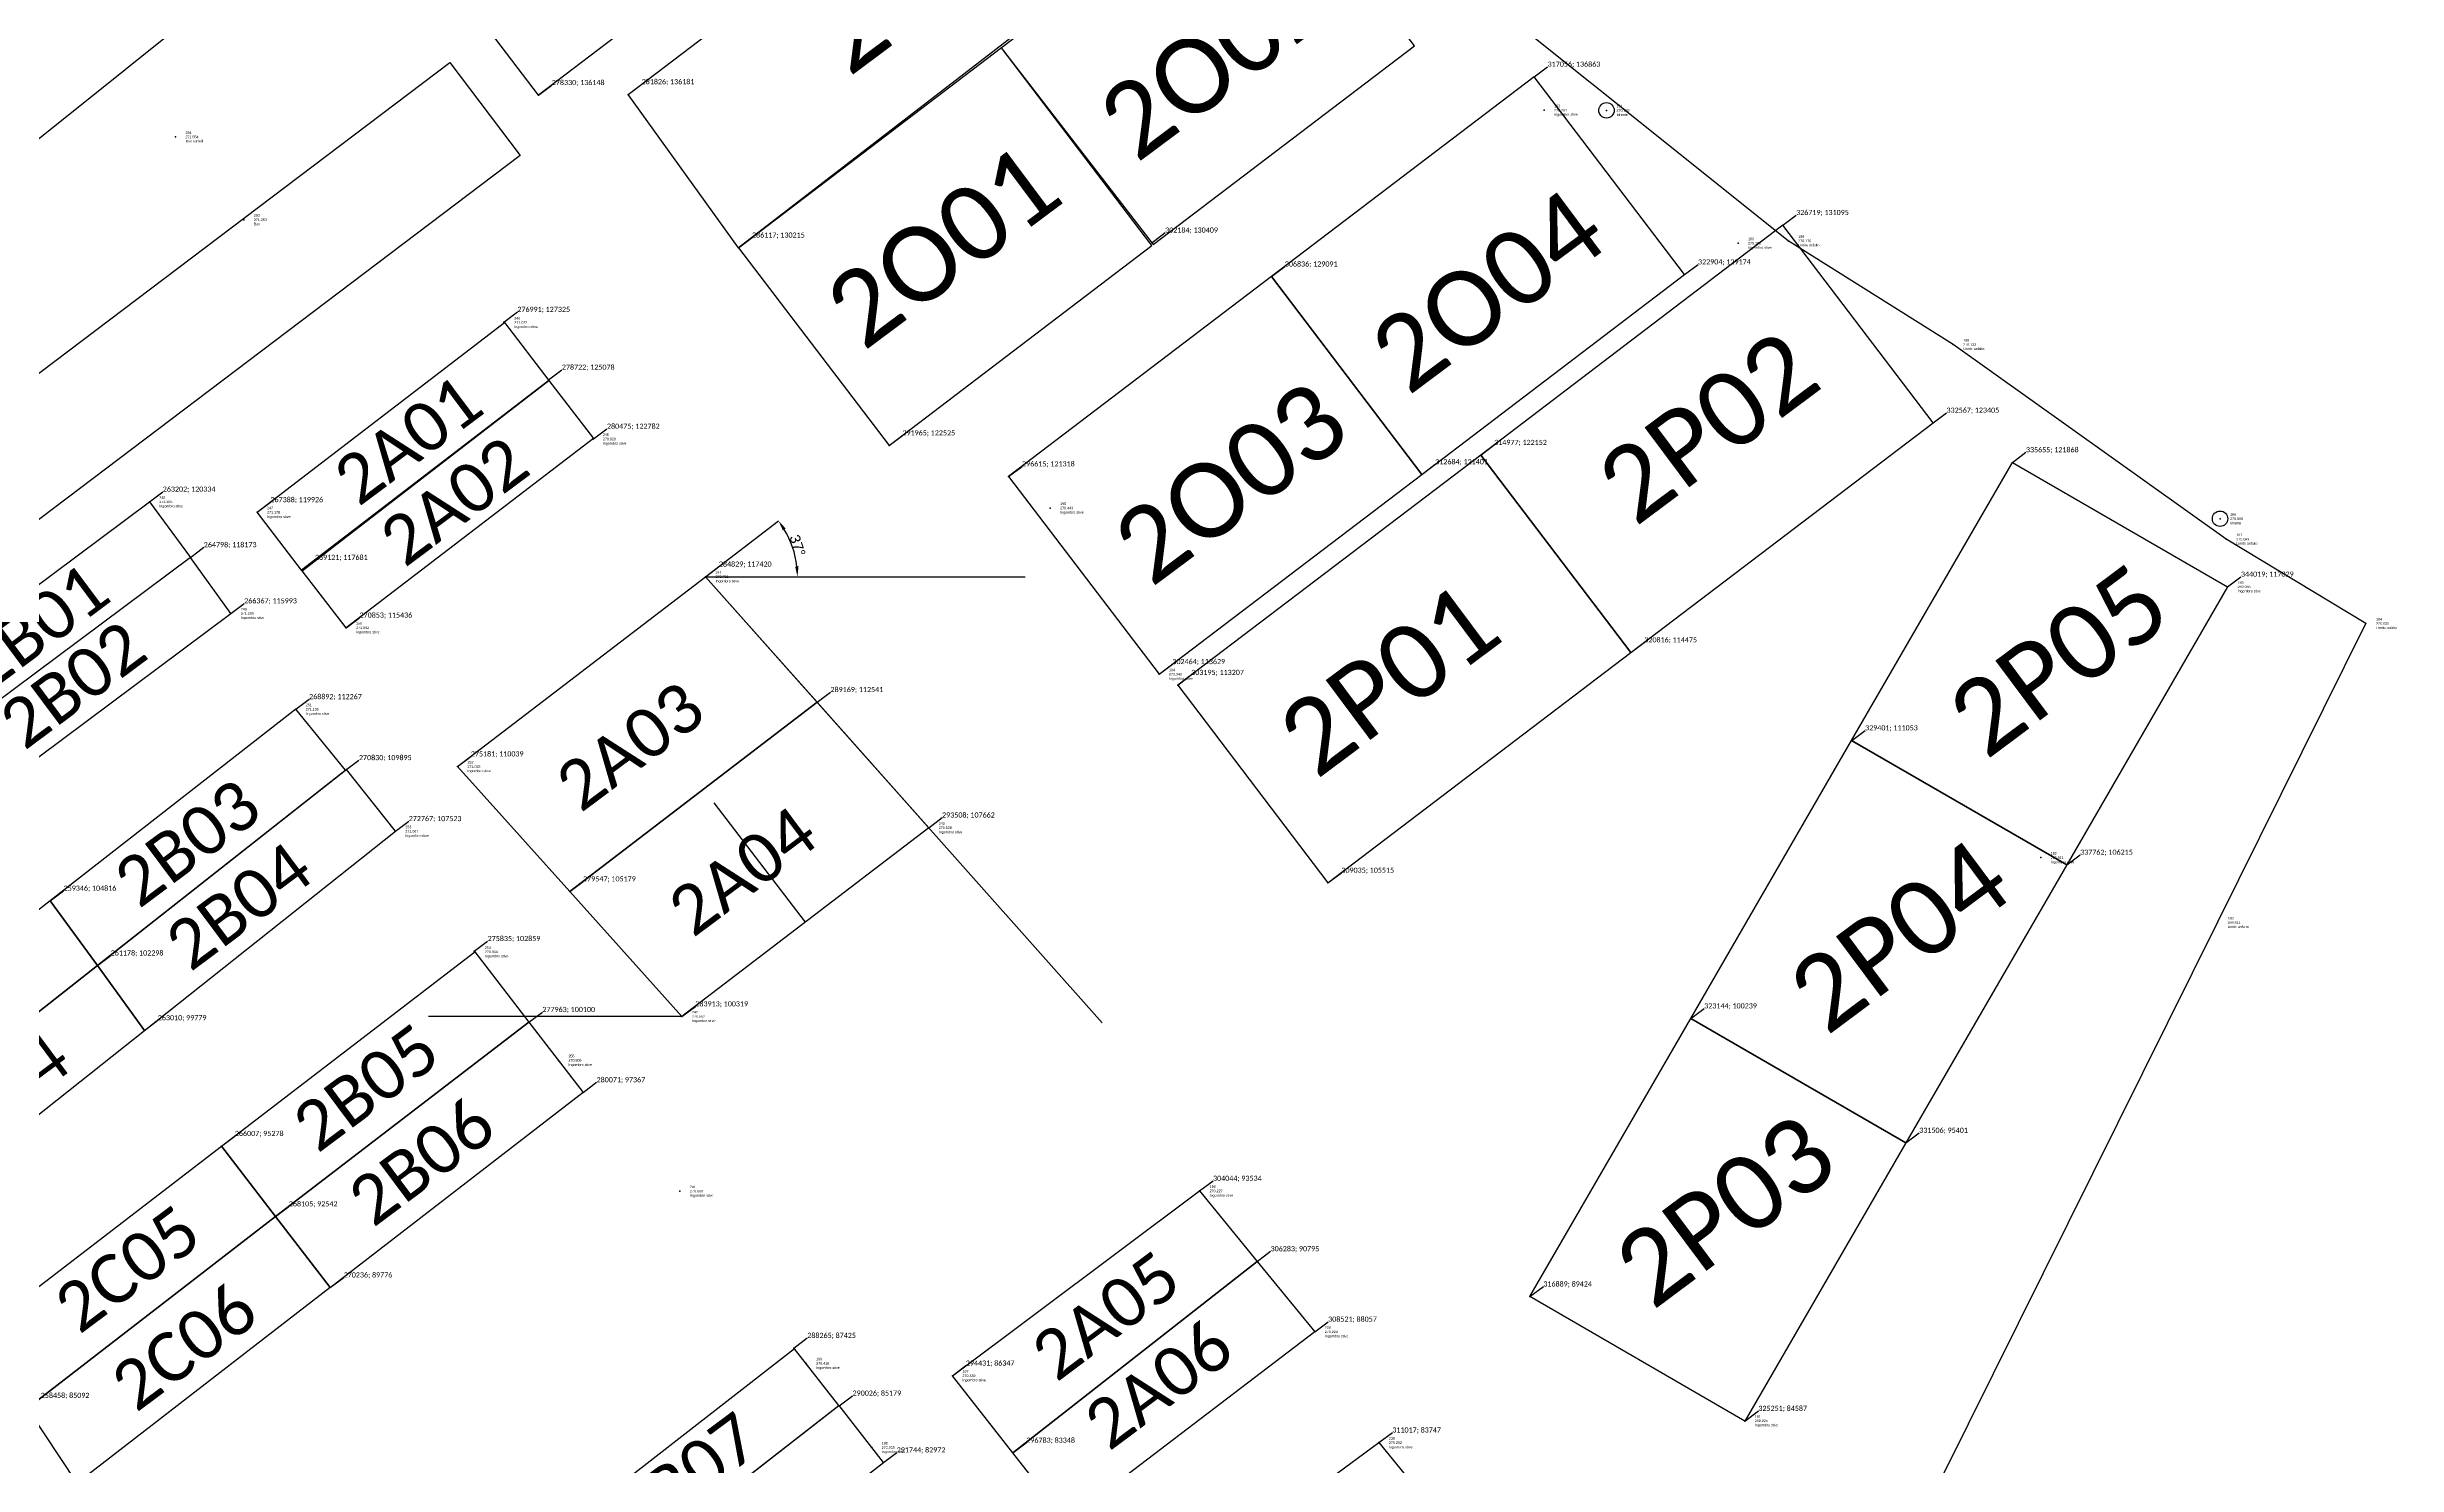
# Model space of a CAD drawing. Header units: millimetres. Extents: x 0 to 390805, y -63322 to 261273.
# Drawn here: x 259220 to 350607, y 82877 to 138022 of the extents above; entities that cross this region are included whole.
import ezdxf
from ezdxf.enums import TextEntityAlignment as Align

# ---------------------------------------------------------------- set-up
doc = ezdxf.new("R2010")
doc.units = ezdxf.units.MM
for name, color, linetype in [('Area di transito', 7, 'Continuous'), ('pntdesc', 1, 'Continuous'), ('pntelev', 2, 'Continuous'), ('pntno', 3, 'Continuous'), ('WF Denominazione aree GPS', 7, 'Continuous')]:
    doc.layers.add(name, color=color, linetype=linetype)
doc.layers.add('WF ingombro stive 2', color=1, linetype='Continuous', lineweight=30)
doc.styles.add('PDF Calibri', font='calibri.ttf')
doc.styles.get("Standard").update_dxf_attribs({"font": 'arial.ttf'})
doc.dimstyles.new('ISO-25', dxfattribs={"dimtxt": 400, "dimasz": 400, "dimexe": 1.25, "dimexo": 0.625, "dimtad": 1, "dimtxsty": 'Standard', "dimcen": 2.5, "dimadec": 0, "dimazin": 0, "dimtfac": 1, "dimtmove": 0, "dimatfit": 3, "dimfxl": 1, "dimarcsym": 0})

# ---------------------------------------------------------------- blocks, each defined once
blk = doc.blocks.new('*U482')
blk.add_line((0, 0), (0.521, 0.393))
blk.add_point((0, 0))
at = {"style": 'PDF Calibri'}
blk.add_attdef('COORDINATES', (0.521, 0.393), '', height=0.2, dxfattribs=at)
blk = doc.blocks.new('*U485')
blk.add_line((0, 0), (0.521, 0.393))
blk.add_point((0, 0))
at = {"style": 'PDF Calibri'}
blk.add_attdef('COORDINATES', (0.521, 0.393), '', height=0.2, dxfattribs=at)
blk = doc.blocks.new('*U488')
blk.add_line((0, 0), (0.521, 0.393))
blk.add_point((0, 0))
at = {"style": 'PDF Calibri'}
blk.add_attdef('COORDINATES', (0.521, 0.393), '', height=0.2, dxfattribs=at)
blk = doc.blocks.new('*U489')
blk.add_line((0, 0), (0.521, 0.393))
blk.add_point((0, 0))
at = {"style": 'PDF Calibri'}
blk.add_attdef('COORDINATES', (0.521, 0.393), '', height=0.2, dxfattribs=at)
blk = doc.blocks.new('*U490')
blk.add_line((0, 0), (0.521, 0.393))
blk.add_point((0, 0))
at = {"style": 'PDF Calibri'}
blk.add_attdef('COORDINATES', (0.521, 0.393), '', height=0.2, dxfattribs=at)
blk = doc.blocks.new('*U63')
blk.add_line((0, 0), (0.521, 0.393))
blk.add_point((0, 0))
at = {"style": 'PDF Calibri'}
blk.add_attdef('COORDINATES', (0.521, 0.393), '', height=0.2, dxfattribs=at)
blk = doc.blocks.new('*U64')
blk.add_line((0, 0), (0.521, 0.393))
blk.add_point((0, 0))
at = {"style": 'PDF Calibri'}
blk.add_attdef('COORDINATES', (0.521, 0.393), '', height=0.2, dxfattribs=at)
blk = doc.blocks.new('*U65')
blk.add_line((0, 0), (0.521, 0.393))
blk.add_point((0, 0))
at = {"style": 'PDF Calibri'}
blk.add_attdef('COORDINATES', (0.521, 0.393), '', height=0.2, dxfattribs=at)
blk = doc.blocks.new('*U66')
blk.add_line((0, 0), (0.521, 0.393))
blk.add_point((0, 0))
at = {"style": 'PDF Calibri'}
blk.add_attdef('COORDINATES', (0.521, 0.393), '', height=0.2, dxfattribs=at)
blk = doc.blocks.new('*U83')
blk.add_line((0, 0), (0.521, 0.393))
blk.add_point((0, 0))
at = {"style": 'PDF Calibri'}
blk.add_attdef('COORDINATES', (0.521, 0.393), '', height=0.2, dxfattribs=at)
blk = doc.blocks.new('*U84')
blk.add_line((0, 0), (0.521, 0.393))
blk.add_point((0, 0))
at = {"style": 'PDF Calibri'}
blk.add_attdef('COORDINATES', (0.521, 0.393), '', height=0.2, dxfattribs=at)
blk = doc.blocks.new('*U86')
blk.add_line((0, 0), (0.521, 0.393))
blk.add_point((0, 0))
at = {"style": 'PDF Calibri'}
blk.add_attdef('COORDINATES', (0.521, 0.393), '', height=0.2, dxfattribs=at)
blk = doc.blocks.new('*U95')
blk.add_line((0, 0), (0.521, 0.393))
blk.add_point((0, 0))
at = {"style": 'PDF Calibri'}
blk.add_attdef('COORDINATES', (0.521, 0.393), '', height=0.2, dxfattribs=at)
blk = doc.blocks.new('*U97')
blk.add_line((0, 0), (0.521, 0.393))
blk.add_point((0, 0))
at = {"style": 'PDF Calibri'}
blk.add_attdef('COORDINATES', (0.521, 0.393), '', height=0.2, dxfattribs=at)
blk = doc.blocks.new('*U98')
blk.add_line((0, 0), (0.521, 0.393))
blk.add_point((0, 0))
at = {"style": 'PDF Calibri'}
blk.add_attdef('COORDINATES', (0.521, 0.393), '', height=0.2, dxfattribs=at)
blk = doc.blocks.new('*U99')
blk.add_line((0, 0), (0.521, 0.393))
blk.add_point((0, 0))
at = {"style": 'PDF Calibri'}
blk.add_attdef('COORDINATES', (0.521, 0.393), '', height=0.2, dxfattribs=at)
blk = doc.blocks.new('*U100')
blk.add_line((0, 0), (0.521, 0.393))
blk.add_point((0, 0))
at = {"style": 'PDF Calibri'}
blk.add_attdef('COORDINATES', (0.521, 0.393), '', height=0.2, dxfattribs=at)
blk = doc.blocks.new('*U101')
blk.add_line((0, 0), (0.521, 0.393))
blk.add_point((0, 0))
at = {"style": 'PDF Calibri'}
blk.add_attdef('COORDINATES', (0.521, 0.393), '', height=0.2, dxfattribs=at)
blk = doc.blocks.new('*U102')
blk.add_line((0, 0), (0.521, 0.393))
blk.add_point((0, 0))
at = {"style": 'PDF Calibri'}
blk.add_attdef('COORDINATES', (0.521, 0.393), '', height=0.2, dxfattribs=at)
blk = doc.blocks.new('*U103')
blk.add_line((0, 0), (0.521, 0.393))
blk.add_point((0, 0))
at = {"style": 'PDF Calibri'}
blk.add_attdef('COORDINATES', (0.521, 0.393), '', height=0.2, dxfattribs=at)
blk = doc.blocks.new('*U104')
blk.add_line((0, 0), (0.521, 0.393))
blk.add_point((0, 0))
at = {"style": 'PDF Calibri'}
blk.add_attdef('COORDINATES', (0.521, 0.393), '', height=0.2, dxfattribs=at)
blk = doc.blocks.new('*U94')
blk.add_line((0, 0), (0.521, 0.393))
blk.add_point((0, 0))
at = {"style": 'PDF Calibri'}
blk.add_attdef('COORDINATES', (0.521, 0.393), '', height=0.2, dxfattribs=at)
blk = doc.blocks.new('*U111')
blk.add_line((0, 0), (0.521, 0.393))
blk.add_point((0, 0))
at = {"style": 'PDF Calibri'}
blk.add_attdef('COORDINATES', (0.521, 0.393), '', height=0.2, dxfattribs=at)
blk = doc.blocks.new('*U112')
blk.add_line((0, 0), (0.521, 0.393))
blk.add_point((0, 0))
at = {"style": 'PDF Calibri'}
blk.add_attdef('COORDINATES', (0.521, 0.393), '', height=0.2, dxfattribs=at)
blk = doc.blocks.new('*U113')
blk.add_line((0, 0), (0.521, 0.393))
blk.add_point((0, 0))
at = {"style": 'PDF Calibri'}
blk.add_attdef('COORDINATES', (0.521, 0.393), '', height=0.2, dxfattribs=at)
blk = doc.blocks.new('*U114')
blk.add_line((0, 0), (0.521, 0.393))
blk.add_point((0, 0))
at = {"style": 'PDF Calibri'}
blk.add_attdef('COORDINATES', (0.521, 0.393), '', height=0.2, dxfattribs=at)
blk = doc.blocks.new('*U116')
blk.add_line((0, 0), (0.521, 0.393))
blk.add_point((0, 0))
at = {"style": 'PDF Calibri'}
blk.add_attdef('COORDINATES', (0.521, 0.393), '', height=0.2, dxfattribs=at)
blk = doc.blocks.new('*U117')
blk.add_line((0, 0), (0.521, 0.393))
blk.add_point((0, 0))
at = {"style": 'PDF Calibri'}
blk.add_attdef('COORDINATES', (0.521, 0.393), '', height=0.2, dxfattribs=at)
blk = doc.blocks.new('*U132')
blk.add_line((0, 0), (0.521, 0.393))
blk.add_point((0, 0))
at = {"style": 'PDF Calibri'}
blk.add_attdef('COORDINATES', (0.521, 0.393), '', height=0.2, dxfattribs=at)
blk = doc.blocks.new('*U140')
blk.add_line((0, 0), (0.521, 0.393))
blk.add_point((0, 0))
at = {"style": 'PDF Calibri'}
blk.add_attdef('COORDINATES', (0.521, 0.393), '', height=0.2, dxfattribs=at)
blk = doc.blocks.new('*U159')
blk.add_line((0, 0), (0.521, 0.393))
blk.add_point((0, 0))
at = {"style": 'PDF Calibri'}
blk.add_attdef('COORDINATES', (0.521, 0.393), '', height=0.2, dxfattribs=at)
blk = doc.blocks.new('*U163')
blk.add_line((0, 0), (0.521, 0.393))
blk.add_point((0, 0))
at = {"style": 'PDF Calibri'}
blk.add_attdef('COORDINATES', (0.521, 0.393), '', height=0.2, dxfattribs=at)
blk = doc.blocks.new('*U164')
blk.add_line((0, 0), (0.521, 0.393))
blk.add_point((0, 0))
at = {"style": 'PDF Calibri'}
blk.add_attdef('COORDINATES', (0.521, 0.393), '', height=0.2, dxfattribs=at)
blk = doc.blocks.new('*U166')
blk.add_line((0, 0), (0.521, 0.393))
blk.add_point((0, 0))
at = {"style": 'PDF Calibri'}
blk.add_attdef('COORDINATES', (0.521, 0.393), '', height=0.2, dxfattribs=at)
blk = doc.blocks.new('*U143')
blk.add_line((0, 0), (0.521, 0.393))
blk.add_point((0, 0))
at = {"style": 'PDF Calibri'}
blk.add_attdef('COORDINATES', (0.521, 0.393), '', height=0.2, dxfattribs=at)
blk = doc.blocks.new('*U144')
blk.add_line((0, 0), (0.521, 0.393))
blk.add_point((0, 0))
at = {"style": 'PDF Calibri'}
blk.add_attdef('COORDINATES', (0.521, 0.393), '', height=0.2, dxfattribs=at)
blk = doc.blocks.new('*U145')
blk.add_line((0, 0), (0.521, 0.393))
blk.add_point((0, 0))
at = {"style": 'PDF Calibri'}
blk.add_attdef('COORDINATES', (0.521, 0.393), '', height=0.2, dxfattribs=at)
blk = doc.blocks.new('*U146')
blk.add_line((0, 0), (0.521, 0.393))
blk.add_point((0, 0))
at = {"style": 'PDF Calibri'}
blk.add_attdef('COORDINATES', (0.521, 0.393), '', height=0.2, dxfattribs=at)
blk = doc.blocks.new('*U147')
blk.add_line((0, 0), (0.521, 0.393))
blk.add_point((0, 0))
at = {"style": 'PDF Calibri'}
blk.add_attdef('COORDINATES', (0.521, 0.393), '', height=0.2, dxfattribs=at)
blk = doc.blocks.new('*U148')
blk.add_line((0, 0), (0.521, 0.393))
blk.add_point((0, 0))
at = {"style": 'PDF Calibri'}
blk.add_attdef('COORDINATES', (0.521, 0.393), '', height=0.2, dxfattribs=at)
blk = doc.blocks.new('*U149')
blk.add_line((0, 0), (0.521, 0.393))
blk.add_point((0, 0))
at = {"style": 'PDF Calibri'}
blk.add_attdef('COORDINATES', (0.521, 0.393), '', height=0.2, dxfattribs=at)
blk = doc.blocks.new('*U150')
blk.add_line((0, 0), (0.521, 0.393))
blk.add_point((0, 0))
at = {"style": 'PDF Calibri'}
blk.add_attdef('COORDINATES', (0.521, 0.393), '', height=0.2, dxfattribs=at)
blk = doc.blocks.new('*U167')
blk.add_line((0, 0), (0.521, 0.393))
blk.add_point((0, 0))
at = {"style": 'PDF Calibri'}
blk.add_attdef('COORDINATES', (0.521, 0.393), '', height=0.2, dxfattribs=at)
blk = doc.blocks.new('*U168')
blk.add_line((0, 0), (0.521, 0.393))
blk.add_point((0, 0))
at = {"style": 'PDF Calibri'}
blk.add_attdef('COORDINATES', (0.521, 0.393), '', height=0.2, dxfattribs=at)
blk = doc.blocks.new('*U169')
blk.add_line((0, 0), (0.521, 0.393))
blk.add_point((0, 0))
at = {"style": 'PDF Calibri'}
blk.add_attdef('COORDINATES', (0.521, 0.393), '', height=0.2, dxfattribs=at)
blk = doc.blocks.new('*U170')
blk.add_line((0, 0), (0.521, 0.393))
blk.add_point((0, 0))
at = {"style": 'PDF Calibri'}
blk.add_attdef('COORDINATES', (0.521, 0.393), '', height=0.2, dxfattribs=at)
blk = doc.blocks.new('*U171')
blk.add_line((0, 0), (0.521, 0.393))
blk.add_point((0, 0))
at = {"style": 'PDF Calibri'}
blk.add_attdef('COORDINATES', (0.521, 0.393), '', height=0.2, dxfattribs=at)
blk = doc.blocks.new('*U172')
blk.add_line((0, 0), (0.521, 0.393))
blk.add_point((0, 0))
at = {"style": 'PDF Calibri'}
blk.add_attdef('COORDINATES', (0.521, 0.393), '', height=0.2, dxfattribs=at)
blk = doc.blocks.new('*U173')
blk.add_line((0, 0), (0.521, 0.393))
blk.add_point((0, 0))
at = {"style": 'PDF Calibri'}
blk.add_attdef('COORDINATES', (0.521, 0.393), '', height=0.2, dxfattribs=at)
blk = doc.blocks.new('*U174')
blk.add_line((0, 0), (0.521, 0.393))
blk.add_point((0, 0))
at = {"style": 'PDF Calibri'}
blk.add_attdef('COORDINATES', (0.521, 0.393), '', height=0.2, dxfattribs=at)
blk = doc.blocks.new('*U151')
blk.add_line((0, 0), (0.521, 0.393))
blk.add_point((0, 0))
at = {"style": 'PDF Calibri'}
blk.add_attdef('COORDINATES', (0.521, 0.393), '', height=0.2, dxfattribs=at)
blk = doc.blocks.new('*U152')
blk.add_line((0, 0), (0.521, 0.393))
blk.add_point((0, 0))
at = {"style": 'PDF Calibri'}
blk.add_attdef('COORDINATES', (0.521, 0.393), '', height=0.2, dxfattribs=at)
blk = doc.blocks.new('*U153')
blk.add_line((0, 0), (0.521, 0.393))
blk.add_point((0, 0))
at = {"style": 'PDF Calibri'}
blk.add_attdef('COORDINATES', (0.521, 0.393), '', height=0.2, dxfattribs=at)
blk = doc.blocks.new('*U181')
blk.add_line((0, 0), (0.521, 0.393))
blk.add_point((0, 0))
at = {"style": 'PDF Calibri'}
blk.add_attdef('COORDINATES', (0.521, 0.393), '', height=0.2, dxfattribs=at)
blk = doc.blocks.new('*U192')
blk.add_line((0, 0), (0.521, 0.393))
blk.add_point((0, 0))
at = {"style": 'PDF Calibri'}
blk.add_attdef('COORDINATES', (0.521, 0.393), '', height=0.2, dxfattribs=at)
blk = doc.blocks.new('*U195')
blk.add_line((0, 0), (0.521, 0.393))
blk.add_point((0, 0))
at = {"style": 'PDF Calibri'}
blk.add_attdef('COORDINATES', (0.521, 0.393), '', height=0.2, dxfattribs=at)
blk = doc.blocks.new('*U196')
blk.add_line((0, 0), (0.521, 0.393))
blk.add_point((0, 0))
at = {"style": 'PDF Calibri'}
blk.add_attdef('COORDINATES', (0.521, 0.393), '', height=0.2, dxfattribs=at)
blk = doc.blocks.new('*U197')
blk.add_line((0, 0), (0.521, 0.393))
blk.add_point((0, 0))
at = {"style": 'PDF Calibri'}
blk.add_attdef('COORDINATES', (0.521, 0.393), '', height=0.2, dxfattribs=at)
blk = doc.blocks.new('*U198')
blk.add_line((0, 0), (0.521, 0.393))
blk.add_point((0, 0))
at = {"style": 'PDF Calibri'}
blk.add_attdef('COORDINATES', (0.521, 0.393), '', height=0.2, dxfattribs=at)
blk = doc.blocks.new('*U183')
blk.add_line((0, 0), (0.521, 0.393))
blk.add_point((0, 0))
at = {"style": 'PDF Calibri'}
blk.add_attdef('COORDINATES', (0.521, 0.393), '', height=0.2, dxfattribs=at)
blk = doc.blocks.new('*U185')
blk.add_line((0, 0), (0.521, 0.393))
blk.add_point((0, 0))
at = {"style": 'PDF Calibri'}
blk.add_attdef('COORDINATES', (0.521, 0.393), '', height=0.2, dxfattribs=at)
blk = doc.blocks.new('*U210')
blk.add_line((0, 0), (0.521, 0.393))
blk.add_point((0, 0))
at = {"style": 'PDF Calibri'}
blk.add_attdef('COORDINATES', (0.521, 0.393), '', height=0.2, dxfattribs=at)
blk = doc.blocks.new('rilievo')
for points in [[(2171.313, 1732.626, 273.946), (2196.528, 1701.924, 273.07), (2251.662, 1656.902, 272.225), (2267.231, 1655.952, 272.352), (2297.473, 1679.175, 274.642), (2321.979, 1697.988, 274.105), (2364.314, 1731.876, 274.124), (2324.347, 1784.076, 274.199), (2320.3, 1780.919, 274.203), (2313.175, 1790.348, 274.134), (2304.727, 1784.317, 274.327), (2281.094, 1811.973, 273.684), (2273.876, 1806.83, 273.641), (2272.795, 1806.08, 273.667), (2231.713, 1776.539, 274.8)], [(2429.844, 1671.93, 269.927), (2441.455, 1695.312, 269.811), (2447.227, 1706.938, 270.035), (2441.796, 1710.22, 270.089), (2431.175, 1717.79, 270.133), (2424.76, 1721.82, 270.176), (2409.416, 1734.101, 270.343)]]:
    blk.add_polyline3d(points)
at = {"color": 1}
for centre in [(2417.692, 1726.896, 270.193), (2441.552, 1711.014, 270.096)]:
    blk.add_circle(centre, 0.3, dxfattribs=at)
for p in [(2415.267, 1726.902, 270.201), (2417.692, 1726.896, 270.193), (2362.045, 1725.864, 271.554), (2364.702, 1722.644, 271.263), (2422.807, 1721.728, 270.198), (2424.76, 1721.82, 270.176), (2374.832, 1718.644, 271.022), (2431.175, 1717.79, 270.133), (2378.272, 1714.113, 270.92), (2361.028, 1711.672, 271.265), (2365.214, 1711.263, 271.178), (2396.057, 1711.43, 270.443), (2441.552, 1711.014, 270.096), (2441.796, 1710.22, 270.089), (2382.655, 1708.758, 270.781), (2441.845, 1708.366, 269.985), (2364.194, 1707.33, 271.2), (2368.679, 1706.773, 271.092), (2447.227, 1706.938, 270.035), (2400.29, 1704.966, 270.346), (2366.719, 1703.604, 271.135), (2373.007, 1701.376, 271.028), (2391.334, 1698.999, 270.528), (2370.593, 1698.86, 271.067), (2434.577, 1697.835, 269.911), (2441.455, 1695.312, 269.811), (2373.682, 1694.17, 270.934), (2381.739, 1691.656, 270.662), (2376.937, 1689.949, 270.809), (2381.659, 1684.864, 270.669), (2401.87, 1684.872, 270.227), (2406.348, 1679.394, 270.224), (2386.569, 1678.166, 270.416), (2392.256, 1677.686, 270.339), (2423.07, 1675.933, 269.925), (2389.116, 1674.892, 270.308), (2408.843, 1675.084, 270.202)]:
    blk.add_point(p)
at = {"layer": 'pntdesc'}
for s, p in [('Ingombro stive', (2415.656, 1726.735, 270.201)), ('Idrante', (2418.081, 1726.729, 270.193)), ('Box carrelli', (2362.434, 1725.697, 271.554)), ('Box', (2365.091, 1722.478, 271.263)), ('Ingombro stive', (2423.196, 1721.561, 270.198)), ('Limite asfalto', (2425.149, 1721.653, 270.176)), ('Ingombro stive', (2375.22, 1718.477, 271.022)), ('Limite asfalto', (2431.564, 1717.624, 270.133)), ('Ingombro stive', (2378.661, 1713.946, 270.92)), ('Ingombro stive', (2361.417, 1711.505, 271.265)), ('Ingombro stive', (2365.603, 1711.097, 271.178)), ('Ingombro stive', (2396.446, 1711.263, 270.443)), ('Idrante', (2441.941, 1710.847, 270.096)), ('Limite asfalto', (2442.185, 1710.053, 270.089)), ('Ingombro stive', (2383.044, 1708.591, 270.781)), ('Ingombro stive', (2442.234, 1708.2, 269.985)), ('Ingombro stive', (2364.583, 1707.163, 271.2)), ('Ingombro stive', (2369.068, 1706.606, 271.092)), ('Limite asfalto', (2447.616, 1706.771, 270.035)), ('Ingombro stive', (2400.679, 1704.799, 270.346)), ('Ingombro stive', (2367.108, 1703.437, 271.135)), ('Ingombro stive', (2373.396, 1701.209, 271.028)), ('Ingombro stive', (2391.723, 1698.833, 270.528)), ('Ingombro stive', (2370.982, 1698.693, 271.067)), ('Ingombro stive', (2434.965, 1697.668, 269.911)), ('Limite asfalto', (2441.844, 1695.145, 269.811)), ('Ingombro stive', (2374.071, 1694.003, 270.934)), ('Ingombro stive', (2382.128, 1691.49, 270.662)), ('Ingombro stive', (2377.326, 1689.783, 270.809)), ('Ingombro stive', (2382.048, 1684.697, 270.669)), ('Ingombro stive', (2402.259, 1684.705, 270.227)), ('Ingombro stive', (2406.736, 1679.227, 270.224)), ('Ingombro stive', (2386.958, 1677.999, 270.416)), ('Ingombro stive', (2392.645, 1677.519, 270.339)), ('Ingombro stive', (2423.459, 1675.767, 269.925)), ('Ingombro stive', (2389.505, 1674.726, 270.308)), ('Ingombro stive', (2409.232, 1674.917, 270.202))]:
    blk.add_text(s, height=0.1, dxfattribs=at).set_placement(p, align=Align.MIDDLE_LEFT)
at = {"layer": 'pntelev'}
for s, p in [('270.201', (2415.656, 1726.902, 270.201)), ('270.193', (2418.081, 1726.896, 270.193)), ('271.554', (2362.434, 1725.864, 271.554)), ('271.263', (2365.091, 1722.644, 271.263)), ('270.198', (2423.196, 1721.728, 270.198)), ('270.176', (2425.149, 1721.82, 270.176)), ('271.022', (2375.22, 1718.644, 271.022)), ('270.133', (2431.564, 1717.79, 270.133)), ('270.920', (2378.661, 1714.113, 270.92)), ('271.265', (2361.417, 1711.672, 271.265)), ('271.178', (2365.603, 1711.263, 271.178)), ('270.443', (2396.446, 1711.43, 270.443)), ('270.096', (2441.941, 1711.014, 270.096)), ('270.089', (2442.185, 1710.22, 270.089)), ('270.781', (2383.044, 1708.758, 270.781)), ('269.985', (2442.234, 1708.366, 269.985)), ('271.200', (2364.583, 1707.33, 271.2)), ('271.092', (2369.068, 1706.773, 271.092)), ('270.035', (2447.616, 1706.938, 270.035)), ('270.346', (2400.679, 1704.966, 270.346)), ('271.135', (2367.108, 1703.604, 271.135)), ('271.028', (2373.396, 1701.376, 271.028)), ('271.067', (2370.982, 1698.86, 271.067)), ('270.528', (2391.723, 1698.999, 270.528)), ('269.911', (2434.965, 1697.835, 269.911)), ('269.811', (2441.844, 1695.312, 269.811)), ('270.934', (2374.071, 1694.17, 270.934)), ('270.662', (2382.128, 1691.656, 270.662)), ('270.809', (2377.326, 1689.949, 270.809)), ('270.669', (2382.048, 1684.864, 270.669)), ('270.227', (2402.259, 1684.872, 270.227)), ('270.224', (2406.736, 1679.394, 270.224)), ('270.416', (2386.958, 1678.166, 270.416)), ('270.339', (2392.645, 1677.686, 270.339)), ('270.202', (2409.232, 1675.084, 270.202)), ('269.925', (2423.459, 1675.933, 269.925)), ('270.308', (2389.505, 1674.892, 270.308))]:
    blk.add_text(s, height=0.1, dxfattribs=at).set_placement(p, align=Align.MIDDLE_LEFT)
at = {"layer": 'pntno'}
for s, p in [('193', (2415.656, 1727.069, 270.201)), ('191', (2418.081, 1727.063, 270.193)), ('284', (2362.434, 1726.03, 271.554)), ('283', (2365.091, 1722.811, 271.263)), ('190', (2423.196, 1721.895, 270.198)), ('189', (2425.149, 1721.987, 270.176)), ('246', (2375.22, 1718.811, 271.022)), ('188', (2431.564, 1717.957, 270.133)), ('245', (2378.661, 1714.28, 270.92)), ('248', (2361.417, 1711.838, 271.265)), ('247', (2365.603, 1711.43, 271.178)), ('195', (2396.446, 1711.596, 270.443)), ('186', (2441.941, 1711.181, 270.096)), ('187', (2442.185, 1710.387, 270.089)), ('244', (2383.044, 1708.925, 270.781)), ('185', (2442.234, 1708.533, 269.985)), ('249', (2364.583, 1707.497, 271.2)), ('184', (2447.616, 1707.105, 270.035)), ('250', (2369.068, 1706.94, 271.092)), ('194', (2400.679, 1705.133, 270.346)), ('251', (2367.108, 1703.771, 271.135)), ('252', (2373.396, 1701.543, 271.028)), ('253', (2370.982, 1699.027, 271.067)), ('243', (2391.723, 1699.166, 270.528)), ('182', (2434.965, 1698.002, 269.911)), ('183', (2441.844, 1695.479, 269.811)), ('254', (2374.071, 1694.337, 270.934)), ('242', (2382.128, 1691.823, 270.662)), ('255', (2377.326, 1690.116, 270.809)), ('241', (2382.048, 1685.03, 270.669)), ('196', (2402.259, 1685.038, 270.227)), ('238', (2406.736, 1679.561, 270.224)), ('199', (2386.958, 1678.333, 270.416)), ('197', (2392.645, 1677.853, 270.339)), ('181', (2423.459, 1676.1, 269.925)), ('239', (2409.232, 1675.251, 270.202)), ('198', (2389.505, 1675.059, 270.308))]:
    blk.add_text(s, height=0.1, dxfattribs=at).set_placement(p, align=Align.MIDDLE_LEFT)
blk = doc.blocks.new('*D641')
at = {"color": 0, "lineweight": -2, "transparency": 16777216}
blk.add_line((284830, 117421), (287668, 119593), dxfattribs=at)
blk.add_arc((284829, 117420), 3573, 6.417, 31.00272, dxfattribs=at)
at = {"color": 0, "transparency": 16777216}
for points in [[(287837, 119224), (287947, 119298), (287667, 119592)], [(288447, 117824), (288314, 117816), (288403, 117420)]]:
    blk.add_solid(points, dxfattribs=at)
at = {"layer": 'Defpoints', "color": 0, "transparency": 16777216}
for p in [(288318, 118192), (284829, 117420, -964), (284829, 117420, -964), (297261, 117420, -964), (275181, 110039, -964)]:
    blk.add_point(p, dxfattribs=at)
at = {"color": 0, "transparency": 16777216, "insert": (288408, 118632), "char_height": 400, "attachment_point": 5, "rotation": 288.70986}
blk.add_mtext('37°', dxfattribs=at)

msp = doc.modelspace()

# ---------------------------------------------------------------- linework, layer by layer
for p, q in [((284829.272, 117420.443, -963.764), (300252.801, 100078.078, -963.764)), ((284829.272, 117420.443, -963.764), (297261.422, 117420.443, -963.764)), ((288710.417, 103990.552, -1146.519), (285161.294, 108628.098, -1146.519)), ((283912.915, 100319.014, -1329.274), (274058.514, 100319.014, -1146.519))]:
    msp.add_line(p, q)
at = {"layer": 'Area di transito', "color": 5, "lineweight": 30}
msp.add_lwpolyline([(207671.911, 80903.203), (204927.77, 84525.79), (274882.913, 137424.425), (277627.055, 133801.837)], close=True, dxfattribs=at)
at = {"layer": 'WF ingombro stive 2'}
for points, elevation in [([(288368.702, 143781.505), (278330.295, 136147.699), (270618.653, 146288.46), (280658.755, 153923.555), (288370.397, 143782.794)], -1645.349), ([(281826.289, 136180.571), (300559.788, 150425.207), (304881.877, 144693.095), (286116.56, 130214.536), (281826.289, 136180.571)], -1645.349), ([(296331.594, 137994.136), (302238.658, 130338.13), (312405.16, 138069.7), (306560.697, 145757.234), (296339.831, 137986.799)], -1645.349), ([(286116.56, 130214.536), (291965.095, 122525.141), (302185.488, 130297.695), (296339.831, 137986.799), (286118.262, 130212.299)], -1645.349), ([(306836.001, 129090.73), (312684.035, 121400.953), (322904.068, 129173.233), (317055.532, 136862.628), (306836.001, 129090.73)], -1645.349), ([(314976.943, 122151.753), (320815.881, 114474.976), (332566.668, 123404.65), (326719.015, 131094.717), (314976.943, 122151.753)], -1645.349), ([(296615.467, 121318.069), (302464.003, 113628.673), (312684.035, 121400.953), (306836.001, 129090.73), (296615.467, 121318.069)], -1645.349), ([(267387.917, 119925.98), (277005.303, 127306.478), (278741.315, 125053.249), (269120.516, 117680.819), (267387.917, 119925.98)], -813.137), ([(269147.172, 117646.277), (278741.315, 125053.249), (280467.49, 122792.277), (270853.115, 115435.658), (269147.172, 117646.277)], -856.722), ([(303191.559, 113204.052), (309035.177, 105514.601), (320815.881, 114474.976), (314976.943, 122151.753), (303191.559, 113204.052)], -1645.349), ([(344018.556, 117028.988), (337762.338, 106216.005), (329399.725, 111053.198), (335655.161, 121867.691), (344018.556, 117028.988)], -2006.875), ([(252862.509, 112625.343), (263201.652, 120334.355), (264797.554, 118173.339), (254468.123, 110471.515), (252862.509, 112625.343)], -588.546), ([(254468.33, 110471.669), (256074.157, 108318.001), (266367.349, 115992.856), (264797.554, 118173.339), (254467.385, 110472.505)], -271991.425), ([(275181.228, 110038.695), (284829.272, 117420.443), (289168.595, 112541.266), (279547.072, 105178.855), (275181.228, 110038.695)], -963.764), ([(279547.072, 105178.855), (289168.595, 112541.266), (293507.919, 107662.089), (283912.915, 100319.014), (279547.072, 105178.855)], -1146.519), ([(259346.244, 104816.03), (261178.015, 102297.544), (270829.804, 109894.673), (268892.368, 112266.55), (259346.244, 104816.03)], -671.117), ([(337763.119, 106214.495), (331506.901, 95401.512), (323144.288, 100238.705), (329399.725, 111053.198), (337763.119, 106214.495)], -2006.875), ([(261178.015, 102297.544), (263009.786, 99779.058), (272767.239, 107522.795), (270873.322, 109928.926), (261178.015, 102297.544)], -705.375), ([(249800.119, 97365.51), (251526.226, 94700.415), (261178.015, 102297.544), (259346.244, 104816.03), (249800.119, 97365.51)], -485.696), ([(266003.785, 95281.358), (275855.52, 102832.527), (277963.247, 100099.82), (268105.063, 92541.598), (266006.302, 95278.076)], -863.159), ([(251526.226, 94700.415), (253252.333, 92035.32), (263009.786, 99779.058), (261178.015, 102297.544), (251526.226, 94700.415)], -520.326), ([(270236.151, 89776.027), (268105.063, 92541.598), (277963.247, 100099.82), (280070.975, 97367.113), (270229.861, 89771.171)], -845.725), ([(331507.683, 95400.002), (325251.464, 84587.019), (316888.852, 89424.212), (323144.288, 100238.705), (331507.683, 95400.002)], -2006.875), ([(256527.742, 88007.922), (266003.785, 95281.358), (268106.749, 92539.4), (258458.244, 85091.576), (256527.742, 88007.922)], -676.809), ([(294429.7, 86348.72), (304043.697, 93534.202), (306282.512, 90795.483), (296782.66, 83347.56), (294430.954, 86347.121)], -1652.459), ([(260388.746, 82175.23), (258458.244, 85091.576), (268105.063, 92541.598), (270236.151, 89776.027), (260388.746, 82175.23)], -845.725), ([(296782.66, 83347.56), (306282.512, 90795.483), (308521.328, 88056.763), (298864.229, 80692.552), (296782.314, 83348)], -1652.459), ([(278531.469, 79791.737), (280256.477, 77577.264), (290017.265, 85190.713), (288290.187, 87393.159), (278531.469, 79791.737)], -1082.313), ([(280256.477, 77577.264), (281958.124, 75346.737), (291743.838, 82971.905), (290022.154, 85184.429), (280256.477, 77577.264)], -1388.092), ([(301374.486, 76640.475), (311016.779, 83746.914), (313760.297, 80387.612), (304090.695, 72941.522), (301368.041, 76635.725)], -1627.529)]:
    msp.add_lwpolyline(points, dxfattribs=dict(at, elevation=elevation))

# ---------------------------------------------------------------- block references
at = {"xscale": 1000, "yscale": 1000, "zscale": 1000}
msp.add_blockref('rilievo', (-2097826.202, -1591337.305, -271991.425), dxfattribs=at)
for name, p, values in [('*U144', (317055.532, 136862.628, -1645.349), {'COORDINATES': '317056; 136863'}), ('*U132', (278330.295, 136147.699, -1645.349), {'COORDINATES': '278330; 136148'}), ('*U140', (281826.289, 136180.571, -1645.349), {'COORDINATES': '281826; 136181'}), ('*U167', (326719.015, 131094.717, -1645.349), {'COORDINATES': '326719; 131095'}), ('*U159', (286116.56, 130214.536, -1645.349), {'COORDINATES': '286117; 130215'}), ('*U164', (302183.68, 130409.387, -1645.349), {'COORDINATES': '302184; 130409'}), ('*U147', (322903.561, 129173.899, -1645.349), {'COORDINATES': '322904; 129174'}), ('*U143', (306836.001, 129090.73, -1645.349), {'COORDINATES': '306836; 129091'}), ('*U490', (276991.152, 127324.845, -813.137), {'COORDINATES': '276991; 127325'}), ('*U64', (278721.992, 125078.329, -813.137), {'COORDINATES': '278722; 125078'}), ('*U66', (280475.387, 122781.933, -856.722), {'COORDINATES': '280475; 122782'}), ('*U169', (332566.668, 123404.65, -1645.349), {'COORDINATES': '332567; 123405'}), ('*U163', (291965.095, 122525.141, -1645.349), {'COORDINATES': '291965; 122525'}), ('*U150', (314976.943, 122151.753, -1645.349), {'COORDINATES': '314977; 122152'}), ('*U173', (335655.161, 121867.691, -2006.875), {'COORDINATES': '335655; 121868'}), ('*U166', (296615.467, 121318.069, -1645.349), {'COORDINATES': '296615; 121318'}), ('*U146', (312684.035, 121400.953, -1645.349), {'COORDINATES': '312684; 121401'}), ('*U482', (263201.652, 120334.355, -588.546), {'COORDINATES': '263202; 120334'}), ('*U489', (267387.917, 119925.98, -813.137), {'COORDINATES': '267388; 119926'}), ('*U485', (264797.554, 118173.339, -588.546), {'COORDINATES': '264798; 118173'}), ('*U63', (269120.516, 117680.819, -813.137), {'COORDINATES': '269121; 117681'}), ('*U100', (284829.272, 117420.443, -963.764), {'COORDINATES': '284829; 117420'}), ('*U153', (344018.556, 117028.988, -2006.875), {'COORDINATES': '344019; 117029'}), ('*U488', (266367.349, 115992.856, -791.378), {'COORDINATES': '266367; 115993'}), ('*U65', (270853.115, 115435.658, -856.722), {'COORDINATES': '270853; 115436'}), ('*U168', (320815.881, 114474.976, -1645.349), {'COORDINATES': '320816; 114475'}), ('*U145', (302464.003, 113628.673, -1645.349), {'COORDINATES': '302464; 113629'}), ('*U149', (303195.132, 113206.765, -1645.349), {'COORDINATES': '303195; 113207'}), ('*U84', (268892.368, 112266.55, -671.117), {'COORDINATES': '268892; 112267'}), ('*U102', (289168.595, 112541.266, -963.764), {'COORDINATES': '289169; 112541'}), ('*U172', (329400.75, 111052.605, -2006.875), {'COORDINATES': '329401; 111053'}), ('*U99', (275181.228, 110038.695, -963.764), {'COORDINATES': '275181; 110039'}), ('*U95', (270829.804, 109894.673, -705.375), {'COORDINATES': '270830; 109895'}), ('*U98', (272767.239, 107522.795, -705.375), {'COORDINATES': '272767; 107523'}), ('*U104', (293507.919, 107662.089, -1146.519), {'COORDINATES': '293508; 107662'}), ('*U148', (309035.177, 105514.601, -1645.349), {'COORDINATES': '309035; 105515'}), ('*U152', (337761.879, 106215.212, -2006.875), {'COORDINATES': '337762; 106215'}), ('*U83', (259346.244, 104816.03, -485.696), {'COORDINATES': '259346; 104816'}), ('*U101', (279547.072, 105178.855, -963.764), {'COORDINATES': '279547; 105179'}), ('*U111', (275835.35, 102858.678, -863.159), {'COORDINATES': '275835; 102859'}), ('*U86', (261178.015, 102297.544, -485.696), {'COORDINATES': '261178; 102298'}), ('*U114', (277963.247, 100099.82, -845.725), {'COORDINATES': '277963; 100100'}), ('*U103', (283912.915, 100319.014, -1146.519), {'COORDINATES': '283913; 100319'}), ('*U171', (323144.288, 100238.705, -2006.875), {'COORDINATES': '323144; 100239'}), ('*U97', (263009.786, 99779.058, -705.375), {'COORDINATES': '263010; 99779'}), ('*U117', (280070.975, 97367.113, -845.725), {'COORDINATES': '280071; 97367'}), ('*U151', (331506.442, 95400.719, -2006.875), {'COORDINATES': '331506; 95401'}), ('*U94', (266006.547, 95277.757, -863.159), {'COORDINATES': '266007; 95278'}), ('*U197', (304043.697, 93534.202, -1652.459), {'COORDINATES': '304044; 93534'}), ('*U113', (268105.062, 92541.598, -845.725), {'COORDINATES': '268105; 92542'}), ('*U183', (306282.512, 90795.483, -1652.459), {'COORDINATES': '306283; 90795'}), ('*U116', (270236.151, 89776.027, -845.725), {'COORDINATES': '270236; 89776'}), ('*U170', (316888.852, 89424.212, -2006.875), {'COORDINATES': '316889; 89424'}), ('*U185', (308521.328, 88056.763, -1767.366), {'COORDINATES': '308521; 88057'}), ('*U181', (288265.499, 87424.643, -1082.313), {'COORDINATES': '288265; 87425'}), ('*U196', (294430.954, 86347.121, -1652.459), {'COORDINATES': '294431; 86347'}), ('*U112', (258458.244, 85091.576, -676.809), {'COORDINATES': '258458; 85092'}), ('*U192', (290026.016, 85179.466, -1388.092), {'COORDINATES': '290026; 85179'}), ('*U174', (325251.464, 84587.019, -2006.875), {'COORDINATES': '325251; 84587'}), ('*U210', (311016.779, 83746.914, -1627.529), {'COORDINATES': '311017; 83747'}), ('*U195', (291743.838, 82971.905, -1388.092), {'COORDINATES': '291744; 82972'}), ('*U198', (296782.66, 83347.56, -1652.459), {'COORDINATES': '296783; 83348'})]:
    msp.add_blockref(name, p, dxfattribs=at).add_auto_attribs(values)

# ---------------------------------------------------------------- texts
at = {"layer": 'WF Denominazione aree GPS', "style": 'PDF Calibri'}
for s, height, p in [('2N05', 2900.4284, (290407.545, 136834.208)), ('2O02', 2900.4284, (301592.506, 133479.893, -3290.699)), ('2O01', 2900.4284, (290973.7, 126165.603, -1645.349)), ('2O04', 2900.4284, (312155.595, 124433.149, -4936.048)), ('2P02', 2900.4284, (320985.054, 119336.005, -3290.699)), ('2A01', 1903.1932, (271334.981, 120120.373)), ('2O03', 2900.4284, (302160.133, 116975.611, -3290.699)), ('2A02', 1903.1932, (273129.341, 117748.573)), ('2B01', 1903.1932, (256903.994, 112875.089)), ('2P05', 2900.4284, (334625.862, 110268.236, -3290.699)), ('2P01', 2900.4284, (308584.576, 109510.248, -3290.699)), ('2B02', 1903.1932, (258341.023, 110636.922)), ('2A03', 1903.1932, (279972.864, 108216.363)), ('2B03', 1903.1932, (262795.469, 104482.613)), ('2A04', 1903.1932, (284338.708, 103356.523, -365.51)), ('2B04', 1903.1932, (264793.214, 102026.287)), ('2P04', 2900.4284, (328428.285, 99540.698, -3290.699)), ('2C04', 1903.1932, (255397.772, 94666.352)), ('2B05', 1903.1932, (269741.847, 94973.247)), ('2B06', 1903.1932, (271901.582, 92085.046)), ('2P03', 2900.4284, (321657.419, 88862.824, -3290.699)), ('2C05', 1903.1932, (260476.807, 87930.111)), ('2A05', 1903.1932, (298472.67, 86068.975, 963.764)), ('2C06', 1903.1932, (262685.873, 84893.105)), ('2A06', 1903.1932, (300518.576, 83386.066, 963.764)), ('2B07', 1903.1932, (282196.246, 79847.154))]:
    msp.add_text(s, height=height, rotation=36.72406114, dxfattribs=at).set_placement(p)

# ---------------------------------------------------------------- dimensions: what is measured, and where the dimension line sits
dim = msp.add_angular_dim_2l(base=(288318.297, 118192.232), line1=((275181.228, 110038.695, -963.764), (284829.272, 117420.443, -963.764)), line2=((284829.272, 117420.443, -963.764), (297261.422, 117420.443, -963.764)), dimstyle='ISO-25')
dim.commit()
dim.dimension.update_dxf_attribs({"geometry": '*D641', "text_midpoint": (288407.963, 118632.449)})

doc.saveas('drawing.dxf')
